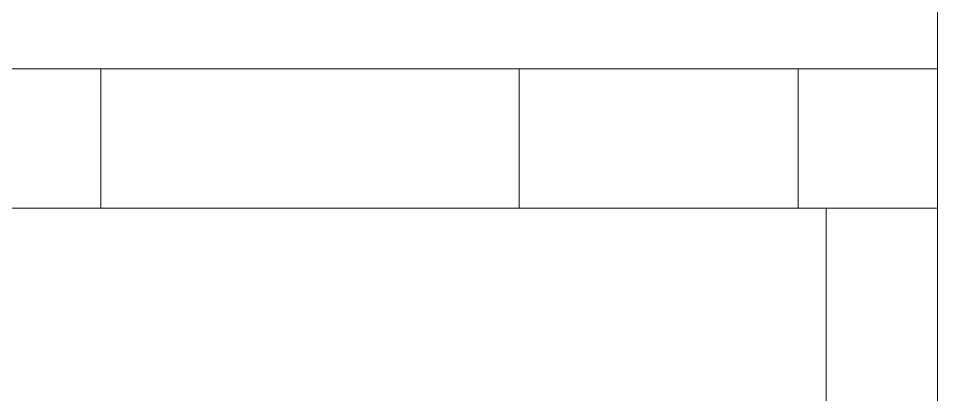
# Model space of a CAD drawing. Header units: inches. Extents: x -7543 to -822, y 102837 to 190349.
# Drawn here: x -825.7651 to -825.75851, y 102836.93755 to 102836.94025 of the extents above; entities that cross this region are included whole.
import ezdxf

# ---------------------------------------------------------------- set-up
doc = ezdxf.new("R2010")
doc.units = ezdxf.units.IN
doc.header["$MEASUREMENT"] = 0
doc.layers.add('BALKON', color=7, linetype='Continuous', lineweight=20, true_color=0xffaaa9)
doc.layers.add('PENCERE', color=7, linetype='Continuous', lineweight=18, true_color=0xffb360)

msp = doc.modelspace()

# ---------------------------------------------------------------- linework, layer by layer
at = {"layer": 'BALKON'}
for p, q in [((-825.8465107, 102836.9398867, -0.002), (-825.7585107, 102836.9398867, -0.002)), ((-825.8465107, 102836.9398867, -0.002), (-825.7585107, 102836.9398867, -0.002)), ((-825.8465107, 102836.9398867, -0.002), (-825.7585107, 102836.9398867, -0.002)), ((-825.8465107, 102836.9398867, -0.002), (-825.7585107, 102836.9398867, -0.002)), ((-825.8465107, 102836.9398867, -0.002), (-825.7585107, 102836.9398867, -0.002)), ((-825.8465107, 102836.9398867, -0.002), (-825.7585107, 102836.9398867, -0.002)), ((-825.8465107, 102836.9398867, -0.002), (-825.7585107, 102836.9398867, -0.002)), ((-825.8465107, 102836.9398867, -0.002), (-825.7585107, 102836.9398867, -0.002)), ((-825.8465107, 102836.9398867, -0.002), (-825.7585107, 102836.9398867, -0.002)), ((-825.8465107, 102836.9398867, -0.002), (-825.7585107, 102836.9398867, -0.002)), ((-825.8465107, 102836.9398867, -0.002), (-825.7585107, 102836.9398867, -0.002)), ((-825.8465107, 102836.9398867, -0.002), (-825.7585107, 102836.9398867, -0.002)), ((-825.8465107, 102836.9398867, -0.002), (-825.7585107, 102836.9398867, -0.002)), ((-825.8465107, 102836.9398867, -0.002), (-825.7585107, 102836.9398867, -0.002)), ((-825.8465107, 102836.9398867, -0.002), (-825.7585107, 102836.9398867, -0.002)), ((-825.8465107, 102836.9398867, -0.002), (-825.7585107, 102836.9398867, -0.002)), ((-825.7645107, 102836.9388867, -0.002), (-825.7645107, 102836.9398867, -0.002)), ((-825.7645107, 102836.9388867, -0.002), (-825.7645107, 102836.9398867, -0.002)), ((-825.7645107, 102836.9388867, -0.002), (-825.7645107, 102836.9398867, -0.002)), ((-825.7645107, 102836.9388867, -0.002), (-825.7645107, 102836.9398867, -0.002)), ((-825.7645107, 102836.9388867, -0.002), (-825.7645107, 102836.9398867, -0.002)), ((-825.7645107, 102836.9388867, -0.002), (-825.7645107, 102836.9398867, -0.002)), ((-825.7645107, 102836.9388867, -0.002), (-825.7645107, 102836.9398867, -0.002)), ((-825.7645107, 102836.9388867, -0.002), (-825.7645107, 102836.9398867, -0.002)), ((-825.7645107, 102836.9388867, -0.002), (-825.7645107, 102836.9398867, -0.002)), ((-825.7645107, 102836.9388867, -0.002), (-825.7645107, 102836.9398867, -0.002)), ((-825.7645107, 102836.9388867, -0.002), (-825.7645107, 102836.9398867, -0.002)), ((-825.7645107, 102836.9388867, -0.002), (-825.7645107, 102836.9398867, -0.002)), ((-825.7645107, 102836.9388867, -0.002), (-825.7645107, 102836.9398867, -0.002)), ((-825.7645107, 102836.9388867, -0.002), (-825.7645107, 102836.9398867, -0.002)), ((-825.7645107, 102836.9388867, -0.002), (-825.7645107, 102836.9398867, -0.002)), ((-825.7645107, 102836.9388867, -0.002), (-825.7645107, 102836.9398867, -0.002)), ((-825.7615107, 102836.9388867, -0.002), (-825.7615107, 102836.9398867, -0.002)), ((-825.7615107, 102836.9388867, -0.002), (-825.7615107, 102836.9398867, -0.002)), ((-825.7615107, 102836.9388867, -0.002), (-825.7615107, 102836.9398867, -0.002)), ((-825.7615107, 102836.9388867, -0.002), (-825.7615107, 102836.9398867, -0.002)), ((-825.7615107, 102836.9388867, -0.002), (-825.7615107, 102836.9398867, -0.002)), ((-825.7615107, 102836.9388867, -0.002), (-825.7615107, 102836.9398867, -0.002)), ((-825.7615107, 102836.9388867, -0.002), (-825.7615107, 102836.9398867, -0.002)), ((-825.7615107, 102836.9388867, -0.002), (-825.7615107, 102836.9398867, -0.002)), ((-825.7615107, 102836.9388867, -0.002), (-825.7615107, 102836.9398867, -0.002)), ((-825.7615107, 102836.9388867, -0.002), (-825.7615107, 102836.9398867, -0.002)), ((-825.7615107, 102836.9388867, -0.002), (-825.7615107, 102836.9398867, -0.002)), ((-825.7615107, 102836.9388867, -0.002), (-825.7615107, 102836.9398867, -0.002)), ((-825.7615107, 102836.9388867, -0.002), (-825.7615107, 102836.9398867, -0.002)), ((-825.7615107, 102836.9388867, -0.002), (-825.7615107, 102836.9398867, -0.002)), ((-825.7615107, 102836.9388867, -0.002), (-825.7615107, 102836.9398867, -0.002)), ((-825.7615107, 102836.9388867, -0.002), (-825.7615107, 102836.9398867, -0.002)), ((-825.7595107, 102836.9388867, -0.002), (-825.7595107, 102836.9398867, -0.002)), ((-825.7595107, 102836.9388867, -0.002), (-825.7595107, 102836.9398867, -0.002)), ((-825.7595107, 102836.9388867, -0.002), (-825.7595107, 102836.9398867, -0.002)), ((-825.7595107, 102836.9388867, -0.002), (-825.7595107, 102836.9398867, -0.002)), ((-825.7595107, 102836.9388867, -0.002), (-825.7595107, 102836.9398867, -0.002)), ((-825.7595107, 102836.9388867, -0.002), (-825.7595107, 102836.9398867, -0.002)), ((-825.7595107, 102836.9388867, -0.002), (-825.7595107, 102836.9398867, -0.002)), ((-825.7595107, 102836.9388867, -0.002), (-825.7595107, 102836.9398867, -0.002)), ((-825.7595107, 102836.9388867, -0.002), (-825.7595107, 102836.9398867, -0.002)), ((-825.7595107, 102836.9388867, -0.002), (-825.7595107, 102836.9398867, -0.002)), ((-825.7595107, 102836.9388867, -0.002), (-825.7595107, 102836.9398867, -0.002)), ((-825.7595107, 102836.9388867, -0.002), (-825.7595107, 102836.9398867, -0.002)), ((-825.7595107, 102836.9388867, -0.002), (-825.7595107, 102836.9398867, -0.002)), ((-825.7595107, 102836.9388867, -0.002), (-825.7595107, 102836.9398867, -0.002)), ((-825.7595107, 102836.9388867, -0.002), (-825.7595107, 102836.9398867, -0.002)), ((-825.7595107, 102836.9388867, -0.002), (-825.7595107, 102836.9398867, -0.002)), ((-825.7585107, 102836.9246867, -0.002), (-825.7585107, 102836.9398867, -0.002)), ((-825.7585107, 102836.9246867, -0.002), (-825.7585107, 102836.9398867, -0.002)), ((-825.7585107, 102836.9246867, -0.002), (-825.7585107, 102836.9398867, -0.002)), ((-825.7585107, 102836.9246867, -0.002), (-825.7585107, 102836.9398867, -0.002)), ((-825.7585107, 102836.9246867, -0.002), (-825.7585107, 102836.9398867, -0.002)), ((-825.7585107, 102836.9246867, -0.002), (-825.7585107, 102836.9398867, -0.002)), ((-825.7585107, 102836.9246867, -0.002), (-825.7585107, 102836.9398867, -0.002)), ((-825.7585107, 102836.9246867, -0.002), (-825.7585107, 102836.9398867, -0.002)), ((-825.7585107, 102836.9246867, -0.002), (-825.7585107, 102836.9398867, -0.002)), ((-825.7585107, 102836.9246867, -0.002), (-825.7585107, 102836.9398867, -0.002)), ((-825.7585107, 102836.9246867, -0.002), (-825.7585107, 102836.9398867, -0.002)), ((-825.7585107, 102836.9246867, -0.002), (-825.7585107, 102836.9398867, -0.002)), ((-825.7585107, 102836.9246867, -0.002), (-825.7585107, 102836.9398867, -0.002)), ((-825.7585107, 102836.9246867, -0.002), (-825.7585107, 102836.9398867, -0.002)), ((-825.7585107, 102836.9246867, -0.002), (-825.7585107, 102836.9398867, -0.002)), ((-825.7585107, 102836.9246867, -0.002), (-825.7585107, 102836.9398867, -0.002)), ((-825.8455107, 102836.9388867, -0.002), (-825.7585107, 102836.9388867, -0.002)), ((-825.8455107, 102836.9388867, -0.002), (-825.7585107, 102836.9388867, -0.002)), ((-825.8455107, 102836.9388867, -0.002), (-825.7585107, 102836.9388867, -0.002)), ((-825.8455107, 102836.9388867, -0.002), (-825.7585107, 102836.9388867, -0.002)), ((-825.8455107, 102836.9388867, -0.002), (-825.7585107, 102836.9388867, -0.002)), ((-825.8455107, 102836.9388867, -0.002), (-825.7585107, 102836.9388867, -0.002)), ((-825.8455107, 102836.9388867, -0.002), (-825.7585107, 102836.9388867, -0.002)), ((-825.8455107, 102836.9388867, -0.002), (-825.7585107, 102836.9388867, -0.002)), ((-825.8455107, 102836.9388867, -0.002), (-825.7585107, 102836.9388867, -0.002)), ((-825.8455107, 102836.9388867, -0.002), (-825.7585107, 102836.9388867, -0.002)), ((-825.8455107, 102836.9388867, -0.002), (-825.7585107, 102836.9388867, -0.002)), ((-825.8455107, 102836.9388867, -0.002), (-825.7585107, 102836.9388867, -0.002)), ((-825.8455107, 102836.9388867, -0.002), (-825.7585107, 102836.9388867, -0.002)), ((-825.8455107, 102836.9388867, -0.002), (-825.7585107, 102836.9388867, -0.002)), ((-825.8455107, 102836.9388867, -0.002), (-825.7585107, 102836.9388867, -0.002)), ((-825.8455107, 102836.9388867, -0.002), (-825.7585107, 102836.9388867, -0.002)), ((-825.7593107, 102836.9374867, -0.002), (-825.7593107, 102836.9388867, -0.002)), ((-825.7593107, 102836.9374867, -0.002), (-825.7593107, 102836.9388867, -0.002)), ((-825.7593107, 102836.9374867, -0.002), (-825.7593107, 102836.9388867, -0.002)), ((-825.7593107, 102836.9374867, -0.002), (-825.7593107, 102836.9388867, -0.002)), ((-825.7593107, 102836.9374867, -0.002), (-825.7593107, 102836.9388867, -0.002)), ((-825.7593107, 102836.9374867, -0.002), (-825.7593107, 102836.9388867, -0.002)), ((-825.7593107, 102836.9374867, -0.002), (-825.7593107, 102836.9388867, -0.002)), ((-825.7593107, 102836.9374867, -0.002), (-825.7593107, 102836.9388867, -0.002)), ((-825.7593107, 102836.9374867, -0.002), (-825.7593107, 102836.9388867, -0.002)), ((-825.7593107, 102836.9374867, -0.002), (-825.7593107, 102836.9388867, -0.002)), ((-825.7593107, 102836.9374867, -0.002), (-825.7593107, 102836.9388867, -0.002)), ((-825.7593107, 102836.9374867, -0.002), (-825.7593107, 102836.9388867, -0.002)), ((-825.7593107, 102836.9374867, -0.002), (-825.7593107, 102836.9388867, -0.002)), ((-825.7593107, 102836.9374867, -0.002), (-825.7593107, 102836.9388867, -0.002)), ((-825.7593107, 102836.9374867, -0.002), (-825.7593107, 102836.9388867, -0.002)), ((-825.7593107, 102836.9374867, -0.002), (-825.7593107, 102836.9388867, -0.002))]:
    msp.add_line(p, q, dxfattribs=at)
at = {"layer": 'PENCERE'}
for q in [(-825.7585107, 102836.9738867, -0.002), (-825.7585107, 102836.9388867, -0.002), (-825.7585107, 102836.9388867, -0.002), (-825.7585107, 102836.9388867, -0.002), (-825.7585107, 102836.9388867, -0.002), (-825.7585107, 102836.9388867, -0.002), (-825.7585107, 102836.9388867, -0.002), (-825.7585107, 102836.9388867, -0.002), (-825.7585107, 102836.9388867, -0.002), (-825.7585107, 102836.9388867, -0.002), (-825.7585107, 102836.9388867, -0.002), (-825.7585107, 102836.9388867, -0.002), (-825.7585107, 102836.9388867, -0.002), (-825.7585107, 102836.9388867, -0.002), (-825.7585107, 102836.9388867, -0.002), (-825.7585107, 102836.9388867, -0.002), (-825.7585107, 102836.9388867, -0.002)]:
    msp.add_line((-825.7585107, 102836.9398867, -0.002), q, dxfattribs=at)

doc.saveas('drawing.dxf')
